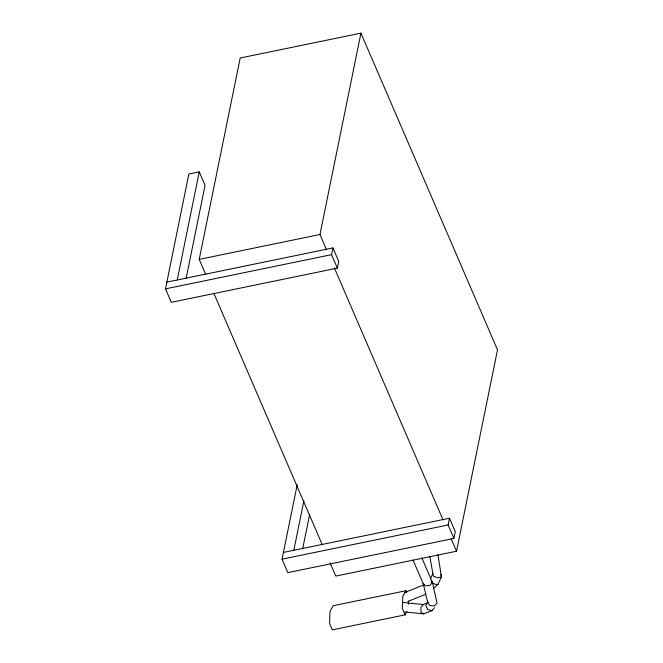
<?xml version="1.0" encoding="UTF-8"?>
<svg xmlns="http://www.w3.org/2000/svg" width="663" height="663" viewBox="0 0 663 663"><rect width="100%" height="100%" fill="white"/><g stroke="black" fill="none" stroke-linecap="round" stroke-linejoin="round"><path stroke-width="0.99" d="M408.449 604.159L408.557 601.142M166.869 282.123L332.925 247.921L338.735 261.388L337.359 268.125L171.303 302.32L165.493 288.861L188.856 174.037L199.248 171.899L205.049 185.358L186.146 278.294M177.253 279.985L199.248 171.899M205.779 274.598L199.215 259.382L240.188 58.012L360.937 33.15L497.507 349.857L456.534 551.218L335.785 576.089L330.041 562.771M326.527 249.727L319.972 234.511L360.937 33.15M337.359 268.125L331.558 254.667L332.925 247.921M283.424 552.428L449.489 518.234L455.299 531.693L453.923 538.431L287.858 572.633L282.057 559.166L297.198 484.752M293.817 550.29L303.886 500.797M302.701 548.599L309.696 514.256M453.923 538.431L448.122 524.972L449.489 518.234M433.445 588.371L437.92 584.459L441.45 576.918L437.928 554.757M430.32 578.89L432.873 573.652L429.873 556.837M405.947 590.733L402.764 596.41L402.333 608.477L405.093 614.866L332.32 629.85L329.569 623.46L329.992 611.394L333.174 605.717L405.947 590.733L406.734 592.556M405.093 614.866L406.908 611.617M428.306 602.311L423.425 604.565L420.889 607.548L420.988 612.189L423.616 613.855L431.953 610.681L434.489 607.698M427.038 603.802L425.77 605.294L427.602 609.479L431.953 610.681M404.447 592.639L424.179 584.733M407.745 601.49L425.596 594.338M199.215 259.382L319.972 234.511M165.493 288.861L331.558 254.667M282.057 559.166L448.122 524.972M437.92 584.459L434.696 584.219L430.9 581.434M402.623 602.452L423.425 604.565M404.786 611.941L423.616 613.855M431.373 581.178L432.425 582.404L437.025 602.965L434.497 605.941L429.79 605.485L427.618 602.045L423.143 583.448L412.933 559.912M423.143 583.448L425.248 585.91L429.889 585.388L432.425 582.404L421.825 557.84M334.326 267.802L443 519.833M451.205 538.853L456.534 551.218M213.983 293.618L322.251 544.696M440.87 574.365L441.45 576.918L437.737 577.829L433.453 576.197L432.873 573.652"/></g></svg>
